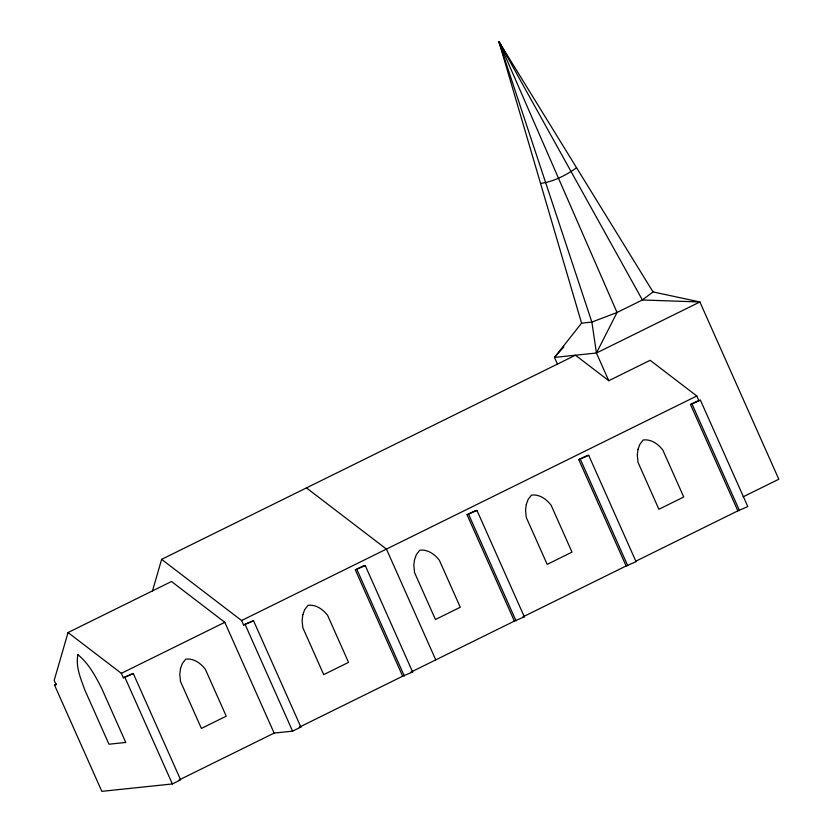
<?xml version="1.0" encoding="UTF-8"?>
<svg xmlns="http://www.w3.org/2000/svg" width="833" height="833" viewBox="0 0 833 833"><rect width="100%" height="100%" fill="white"/><g stroke="black" fill="none" stroke-linecap="round" stroke-linejoin="round"><path stroke-width="1.25" d="M68.046 632.549L54.187 680.384L56.165 684.82L54.489 684.997L101.834 791.35L172.358 783.947L180.636 779.865L133.28 673.512L123.326 677.77L121.358 673.335L68.046 632.549L171.494 581.507L224.806 622.303L274.13 733.092L292.602 731.155L300.88 727.063L253.524 620.71L243.569 624.969L241.601 620.543L161.633 559.349L152.314 591.524M635.558 561.317L737.851 510.858L747.805 506.599L700.449 400.246L698.772 400.423L696.794 395.987L650.146 360.293L608.767 380.712L596.438 353.015L617.045 312.49L642.389 299.984L653.03 291.914L699.887 301.973L778.813 479.235L743.171 496.812M653.03 291.914L498.925 41.65L617.045 312.49L591.867 322.09L581.58 323.173L554.455 357.419L557.537 364.344M563.899 346.84L554.455 357.419L596.438 353.015L699.887 301.973L642.389 299.984L498.925 41.65L581.58 323.173M576.561 167.725C566.055 175.399 553.497 181.615 540.565 183.468M161.633 559.349L575.447 355.212L608.767 380.712M54.489 684.997L56.55 683.976M121.358 673.335L224.806 622.303M123.326 677.77L133.28 673.512M241.601 620.543L696.794 395.987M402.651 676.209L355.306 569.855L363.573 565.774L365.26 565.597L412.606 671.95L402.651 676.209L299.203 727.24L300.88 727.063M514.388 621.095L467.032 514.732L475.31 510.65L476.986 510.473L524.342 616.837L514.388 621.095L410.929 672.127L412.606 671.95M626.114 565.971L578.758 459.618L587.036 455.536L588.723 455.359L636.068 561.713L626.114 565.971L523.822 616.441M737.851 510.858L690.495 404.505L698.772 400.423M243.569 624.969L253.524 620.71M355.306 569.855L365.26 565.597M467.032 514.732L476.986 510.473M578.758 459.618L588.723 455.359M690.495 404.505L700.449 400.246M178.96 780.042L274.13 733.092M522.666 617.014L524.342 616.837M306.461 487.909L386.439 549.093L435.763 659.882M507.266 56.217L498.925 41.65L591.867 322.09L596.438 353.015M501.622 47.575L498.925 41.65L503.538 55.176M692.171 404.328L739.527 510.681M580.445 459.441L627.79 565.794M468.708 514.555L516.064 620.918M356.982 569.678L404.338 676.032M245.256 624.792L292.602 731.155M125.002 677.593L172.358 783.947M180.511 668.472L179.793 674.23L180.49 681.456L201.399 728.438L226.232 716.182L205.314 669.211C200.67 663.224 193.662 658.101 185.697 659.163L182.344 663.516L180.511 668.472M302.827 614.66L302.108 620.418L302.806 627.645L323.714 674.615L348.548 662.37L327.629 615.389C322.985 609.402 315.978 604.279 308.012 605.341L304.659 609.704L302.827 614.66M414.553 559.537L413.834 565.295L414.532 572.521L435.451 619.502L460.274 607.247L439.366 560.276C434.722 554.289 427.704 549.166 419.749 550.228L416.385 554.58L414.553 559.537M526.289 504.423L525.571 510.181L526.258 517.408L547.177 564.378L572 552.133L551.092 505.162C546.448 499.165 539.43 494.042 531.475 495.104L528.112 499.467L526.289 504.423M638.016 449.31L637.297 455.068L637.995 462.284L658.903 509.265L683.737 497.009L662.818 450.039C658.185 444.051 651.167 438.929 643.201 439.991L639.848 444.353L638.016 449.31M77.906 654.707C75.47 666.879 80.884 678.957 84.924 690.203L108.967 744.213L125.762 742.453L101.72 688.443C95.472 676.198 88.767 663.495 77.906 654.707"/></g></svg>
